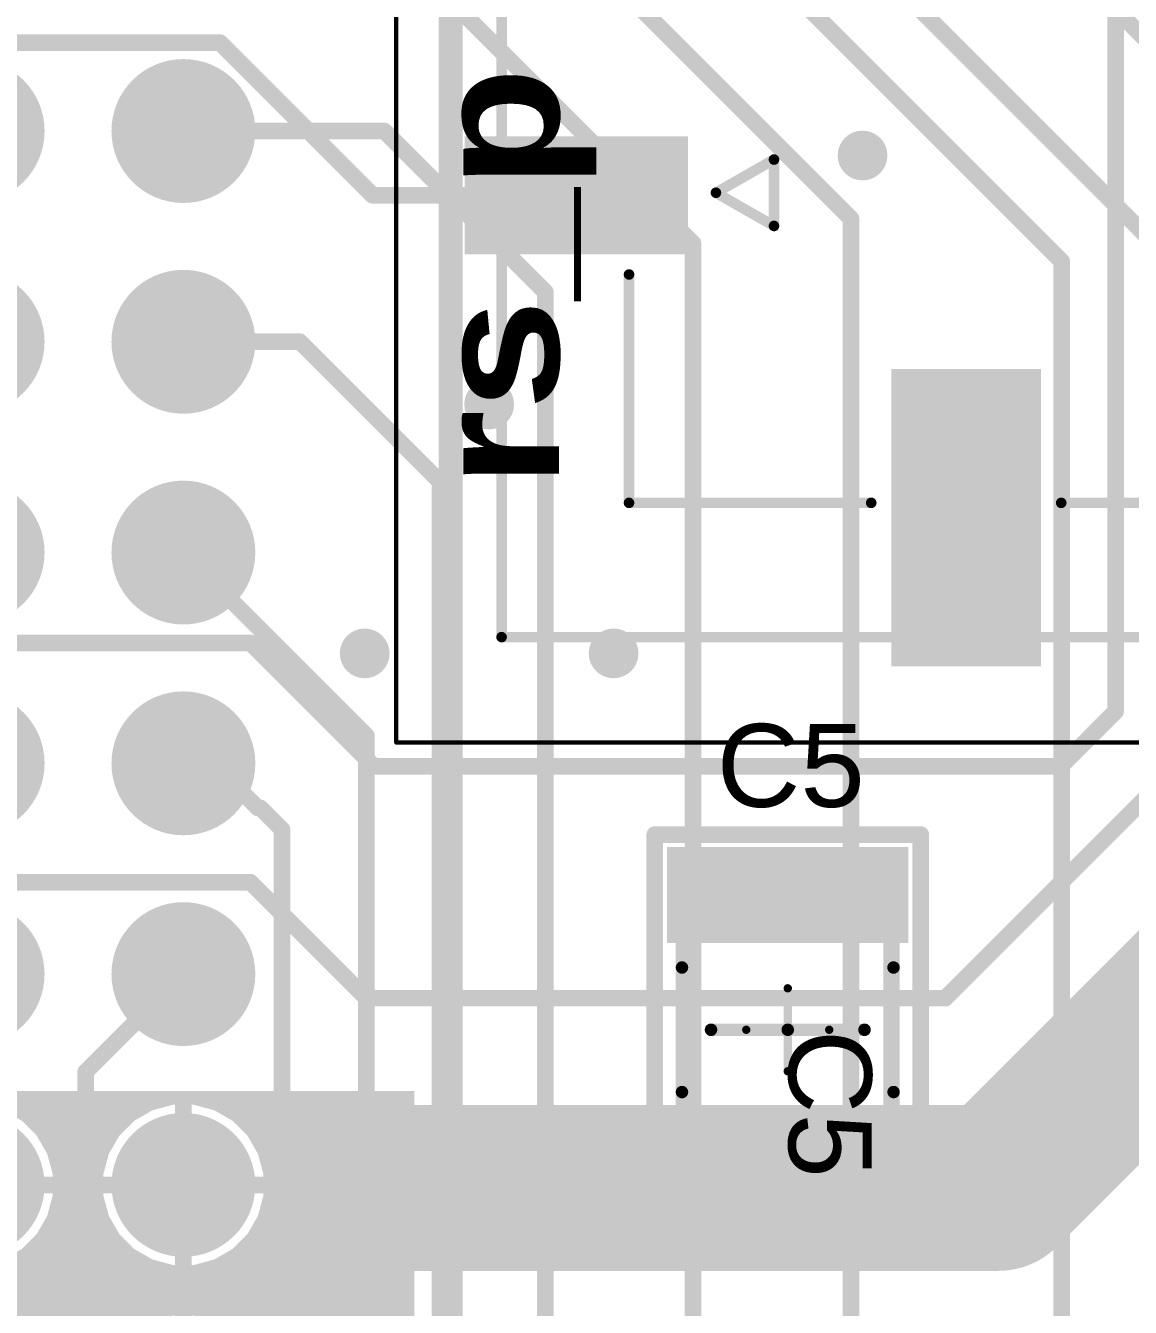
# Model space of a CAD drawing. Header units: inches. Extents: x 0 to 106, y 0 to 106.
# Drawn here: x 52.66 to 65.98, y 57.87 to 73.31 of the extents above; entities that cross this region are included whole.
import ezdxf

# ---------------------------------------------------------------- set-up
doc = ezdxf.new("R2010")
doc.units = ezdxf.units.IN
for name, color, linetype in [('Bottom Layer', 5, 'Continuous'), ('Bottom Solder', 6, 'Continuous'), ('Mechanical 13', 56, 'Continuous'), ('Mechanical 15', 56, 'Continuous'), ('Mechanical 16', 56, 'Continuous'), ('Mechanical 5', 56, 'Continuous'), ('Multi-Layer', 9, 'Continuous'), ('Pad Holes', 156, 'Continuous'), ('Top Layer', 1, 'Continuous'), ('Top Overlay', 2, 'Continuous'), ('Top Paste', 8, 'Continuous'), ('Top Solder', 216, 'Continuous'), ('Via Holes', 16, 'Continuous')]:
    doc.layers.add(name, color=color, linetype=linetype)
doc.styles.add('Arial', font='', dxfattribs={"height": 0.2})
doc.styles.add('Arial Black', font='', dxfattribs={"height": 0.2})
doc.styles.get('Arial').set_extended_font_data('Arial')
doc.styles.get('Arial Black').set_extended_font_data('Arial Black')

# ---------------------------------------------------------------- blocks, each defined once
blk = doc.blocks.new('IDC_40_M_____________1')
at = {"layer": 'Bottom Layer'}
h = blk.add_hatch(color=5, dxfattribs=at)
edge = h.paths.add_edge_path()
edge.add_arc((-16.51, 1.27), 0.765, 0, 360)
h = blk.add_hatch(color=5, dxfattribs=at)
edge = h.paths.add_edge_path()
edge.add_arc((-13.97, 1.27), 0.765, 0, 360)
h = blk.add_hatch(color=5, dxfattribs=at)
edge = h.paths.add_edge_path()
edge.add_arc((-11.43, 1.27), 0.765, 0, 360)
h = blk.add_hatch(color=5, dxfattribs=at)
edge = h.paths.add_edge_path()
edge.add_arc((-8.89, 1.27), 0.765, 0, 360)
h = blk.add_hatch(color=5, dxfattribs=at)
edge = h.paths.add_edge_path()
edge.add_arc((-6.35, 1.27), 0.765, 0, 360)
h = blk.add_hatch(color=5, dxfattribs=at)
edge = h.paths.add_edge_path()
edge.add_arc((-3.81, 1.27), 0.765, 0, 360)
h = blk.add_hatch(color=5, dxfattribs=at)
edge = h.paths.add_edge_path()
edge.add_arc((-16.51, -1.27), 0.765, 0, 360)
h = blk.add_hatch(color=5, dxfattribs=at)
edge = h.paths.add_edge_path()
edge.add_arc((-13.97, -1.27), 0.765, 0, 360)
h = blk.add_hatch(color=5, dxfattribs=at)
edge = h.paths.add_edge_path()
edge.add_arc((-11.43, -1.27), 0.765, 0, 360)
h = blk.add_hatch(color=5, dxfattribs=at)
edge = h.paths.add_edge_path()
edge.add_arc((-8.89, -1.27), 0.765, 0, 360)
h = blk.add_hatch(color=5, dxfattribs=at)
edge = h.paths.add_edge_path()
edge.add_arc((-6.35, -1.27), 0.765, 0, 360)
h = blk.add_hatch(color=5, dxfattribs=at)
edge = h.paths.add_edge_path()
edge.add_arc((-3.81, -1.27), 0.765, 0, 360)
at = {"layer": 'Bottom Solder'}
h = blk.add_hatch(color=6, dxfattribs=at)
edge = h.paths.add_edge_path()
edge.add_arc((-16.51, 1.27), 0.867, 0, 360)
h = blk.add_hatch(color=6, dxfattribs=at)
edge = h.paths.add_edge_path()
edge.add_arc((-13.97, 1.27), 0.867, 0, 360)
h = blk.add_hatch(color=6, dxfattribs=at)
edge = h.paths.add_edge_path()
edge.add_arc((-11.43, 1.27), 0.867, 0, 360)
h = blk.add_hatch(color=6, dxfattribs=at)
edge = h.paths.add_edge_path()
edge.add_arc((-8.89, 1.27), 0.867, 0, 360)
h = blk.add_hatch(color=6, dxfattribs=at)
edge = h.paths.add_edge_path()
edge.add_arc((-6.35, 1.27), 0.867, 0, 360)
h = blk.add_hatch(color=6, dxfattribs=at)
edge = h.paths.add_edge_path()
edge.add_arc((-3.81, 1.27), 0.867, 0, 360)
h = blk.add_hatch(color=6, dxfattribs=at)
edge = h.paths.add_edge_path()
edge.add_arc((-16.51, -1.27), 0.867, 0, 360)
h = blk.add_hatch(color=6, dxfattribs=at)
edge = h.paths.add_edge_path()
edge.add_arc((-13.97, -1.27), 0.867, 0, 360)
h = blk.add_hatch(color=6, dxfattribs=at)
edge = h.paths.add_edge_path()
edge.add_arc((-11.43, -1.27), 0.867, 0, 360)
h = blk.add_hatch(color=6, dxfattribs=at)
edge = h.paths.add_edge_path()
edge.add_arc((-8.89, -1.27), 0.867, 0, 360)
h = blk.add_hatch(color=6, dxfattribs=at)
edge = h.paths.add_edge_path()
edge.add_arc((-6.35, -1.27), 0.867, 0, 360)
h = blk.add_hatch(color=6, dxfattribs=at)
edge = h.paths.add_edge_path()
edge.add_arc((-3.81, -1.27), 0.867, 0, 360)
at = {"layer": 'Multi-Layer'}
h = blk.add_hatch(color=9, dxfattribs=at)
edge = h.paths.add_edge_path()
edge.add_arc((-16.51, 1.27), 0.765, 0, 360)
h = blk.add_hatch(color=9, dxfattribs=at)
edge = h.paths.add_edge_path()
edge.add_arc((-13.97, 1.27), 0.765, 0, 360)
h = blk.add_hatch(color=9, dxfattribs=at)
edge = h.paths.add_edge_path()
edge.add_arc((-11.43, 1.27), 0.765, 0, 360)
h = blk.add_hatch(color=9, dxfattribs=at)
edge = h.paths.add_edge_path()
edge.add_arc((-8.89, 1.27), 0.765, 0, 360)
h = blk.add_hatch(color=9, dxfattribs=at)
edge = h.paths.add_edge_path()
edge.add_arc((-6.35, 1.27), 0.765, 0, 360)
h = blk.add_hatch(color=9, dxfattribs=at)
edge = h.paths.add_edge_path()
edge.add_arc((-3.81, 1.27), 0.765, 0, 360)
h = blk.add_hatch(color=9, dxfattribs=at)
edge = h.paths.add_edge_path()
edge.add_arc((-16.51, -1.27), 0.765, 0, 360)
h = blk.add_hatch(color=9, dxfattribs=at)
edge = h.paths.add_edge_path()
edge.add_arc((-13.97, -1.27), 0.765, 0, 360)
h = blk.add_hatch(color=9, dxfattribs=at)
edge = h.paths.add_edge_path()
edge.add_arc((-11.43, -1.27), 0.765, 0, 360)
h = blk.add_hatch(color=9, dxfattribs=at)
edge = h.paths.add_edge_path()
edge.add_arc((-8.89, -1.27), 0.765, 0, 360)
h = blk.add_hatch(color=9, dxfattribs=at)
edge = h.paths.add_edge_path()
edge.add_arc((-6.35, -1.27), 0.765, 0, 360)
h = blk.add_hatch(color=9, dxfattribs=at)
edge = h.paths.add_edge_path()
edge.add_arc((-3.81, -1.27), 0.765, 0, 360)
at = {"layer": 'Pad Holes'}
h = blk.add_hatch(color=7, dxfattribs=at)
edge = h.paths.add_edge_path()
edge.add_arc((-16.51, -1.27), 0.51, 0, 360)
h = blk.add_hatch(color=7, dxfattribs=at)
edge = h.paths.add_edge_path()
edge.add_arc((-13.97, -1.27), 0.51, 0, 360)
h = blk.add_hatch(color=7, dxfattribs=at)
edge = h.paths.add_edge_path()
edge.add_arc((-11.43, -1.27), 0.51, 0, 360)
h = blk.add_hatch(color=7, dxfattribs=at)
edge = h.paths.add_edge_path()
edge.add_arc((-8.89, -1.27), 0.51, 0, 360)
h = blk.add_hatch(color=7, dxfattribs=at)
edge = h.paths.add_edge_path()
edge.add_arc((-6.35, -1.27), 0.51, 0, 360)
h = blk.add_hatch(color=7, dxfattribs=at)
edge = h.paths.add_edge_path()
edge.add_arc((-3.81, -1.27), 0.51, 0, 360)
at = {"layer": 'Top Layer'}
h = blk.add_hatch(color=1, dxfattribs=at)
edge = h.paths.add_edge_path()
edge.add_arc((-16.51, 1.27), 0.765, 0, 360)
h = blk.add_hatch(color=1, dxfattribs=at)
edge = h.paths.add_edge_path()
edge.add_arc((-13.97, 1.27), 0.765, 0, 360)
h = blk.add_hatch(color=1, dxfattribs=at)
edge = h.paths.add_edge_path()
edge.add_arc((-11.43, 1.27), 0.765, 0, 360)
h = blk.add_hatch(color=1, dxfattribs=at)
edge = h.paths.add_edge_path()
edge.add_arc((-8.89, 1.27), 0.765, 0, 360)
h = blk.add_hatch(color=1, dxfattribs=at)
edge = h.paths.add_edge_path()
edge.add_arc((-6.35, 1.27), 0.765, 0, 360)
h = blk.add_hatch(color=1, dxfattribs=at)
edge = h.paths.add_edge_path()
edge.add_arc((-3.81, 1.27), 0.765, 0, 360)
h = blk.add_hatch(color=1, dxfattribs=at)
edge = h.paths.add_edge_path()
edge.add_arc((-16.51, -1.27), 0.765, 0, 360)
h = blk.add_hatch(color=1, dxfattribs=at)
edge = h.paths.add_edge_path()
edge.add_arc((-13.97, -1.27), 0.765, 0, 360)
h = blk.add_hatch(color=1, dxfattribs=at)
edge = h.paths.add_edge_path()
edge.add_arc((-11.43, -1.27), 0.765, 0, 360)
h = blk.add_hatch(color=1, dxfattribs=at)
edge = h.paths.add_edge_path()
edge.add_arc((-8.89, -1.27), 0.765, 0, 360)
h = blk.add_hatch(color=1, dxfattribs=at)
edge = h.paths.add_edge_path()
edge.add_arc((-6.35, -1.27), 0.765, 0, 360)
h = blk.add_hatch(color=1, dxfattribs=at)
edge = h.paths.add_edge_path()
edge.add_arc((-3.81, -1.27), 0.765, 0, 360)
at = {"layer": 'Top Solder'}
h = blk.add_hatch(color=216, dxfattribs=at)
edge = h.paths.add_edge_path()
edge.add_arc((-16.51, 1.27), 0.867, 0, 360)
h = blk.add_hatch(color=216, dxfattribs=at)
edge = h.paths.add_edge_path()
edge.add_arc((-13.97, 1.27), 0.867, 0, 360)
h = blk.add_hatch(color=216, dxfattribs=at)
edge = h.paths.add_edge_path()
edge.add_arc((-11.43, 1.27), 0.867, 0, 360)
h = blk.add_hatch(color=216, dxfattribs=at)
edge = h.paths.add_edge_path()
edge.add_arc((-8.89, 1.27), 0.867, 0, 360)
h = blk.add_hatch(color=216, dxfattribs=at)
edge = h.paths.add_edge_path()
edge.add_arc((-6.35, 1.27), 0.867, 0, 360)
h = blk.add_hatch(color=216, dxfattribs=at)
edge = h.paths.add_edge_path()
edge.add_arc((-3.81, 1.27), 0.867, 0, 360)
h = blk.add_hatch(color=216, dxfattribs=at)
edge = h.paths.add_edge_path()
edge.add_arc((-16.51, -1.27), 0.867, 0, 360)
h = blk.add_hatch(color=216, dxfattribs=at)
edge = h.paths.add_edge_path()
edge.add_arc((-13.97, -1.27), 0.867, 0, 360)
h = blk.add_hatch(color=216, dxfattribs=at)
edge = h.paths.add_edge_path()
edge.add_arc((-11.43, -1.27), 0.867, 0, 360)
h = blk.add_hatch(color=216, dxfattribs=at)
edge = h.paths.add_edge_path()
edge.add_arc((-8.89, -1.27), 0.867, 0, 360)
h = blk.add_hatch(color=216, dxfattribs=at)
edge = h.paths.add_edge_path()
edge.add_arc((-6.35, -1.27), 0.867, 0, 360)
h = blk.add_hatch(color=216, dxfattribs=at)
edge = h.paths.add_edge_path()
edge.add_arc((-3.81, -1.27), 0.867, 0, 360)
at = {"layer": 'Mechanical 13'}
blk.add_lwpolyline([(29.25, -4.5, 0.127, 0.127, 0), (-29.21, -4.5, 0.127, 0.127, 0)], format="xyseb", dxfattribs=at)
at = {"layer": 'Mechanical 15'}
blk.add_lwpolyline([(29.25, -4.572, 0.127, 0.127, 0), (-29.25, -4.572, 0.127, 0.127, 0)], format="xyseb", dxfattribs=at)
at = {"layer": 'Top Overlay'}
blk.add_lwpolyline([(29.21, -4.445, 0.2, 0.2, 0), (-29.21, -4.445, 0.2, 0.2, 0)], format="xyseb", dxfattribs=at)
blk = doc.blocks.new('MOLEX_430450418_7')
at = {"layer": 'Top Layer'}
for points in [[(3.67, 0.825), (7.1, 0.825), (7.1, -0.825), (3.67, -0.825)], [(0.865, -3.43), (2.135, -3.43), (2.135, -5.97), (0.865, -5.97)]]:
    blk.add_hatch(color=1, dxfattribs=at).paths.add_polyline_path(points)
at = {"layer": 'Top Paste'}
for points in [[(3.67, 0.825), (7.1, 0.825), (7.1, -0.825), (3.67, -0.825)], [(0.865, -3.43), (2.135, -3.43), (2.135, -5.97), (0.865, -5.97)]]:
    blk.add_hatch(color=8, dxfattribs=at).paths.add_polyline_path(points)
at = {"layer": 'Top Solder'}
for points in [[(3.594, 0.901), (7.176, 0.901), (7.176, -0.901), (3.594, -0.901)], [(0.789, -3.354), (2.211, -3.354), (2.211, -6.046), (0.789, -6.046)]]:
    blk.add_hatch(color=216, dxfattribs=at).paths.add_polyline_path(points)
at = {"layer": 'Mechanical 13'}
for points in [[(6.825, -5.6, 0.127, 0.127, 0), (6.825, 5.6, 0.127, 0.127, 0)], [(1.87, -2.317, 0.127, 0.127, 0), (1.07, -2.317, 0.127, 0.127, 0)], [(1.47, -3.017, 0.127, 0.127, 0), (1.07, -2.317, 0.127, 0.127, 0)], [(1.47, -3.017, 0.127, 0.127, 0), (1.87, -2.317, 0.127, 0.127, 0)], [(6.825, -5.6, 0.127, 0.127, 0), (-6.825, -5.6, 0.127, 0.127, 0)]]:
    blk.add_lwpolyline(points, format="xyseb", dxfattribs=at)
for points in [[(1.038, -2.317, 0.0635, 0.0635, 1), (1.102, -2.317, 0.0635, 0.0635, 1)], [(1.038, -2.317, 0.0635, 0.0635, 1), (1.102, -2.317, 0.0635, 0.0635, 1)], [(1.838, -2.317, 0.0635, 0.0635, 1), (1.902, -2.317, 0.0635, 0.0635, 1)], [(1.838, -2.317, 0.0635, 0.0635, 1), (1.902, -2.317, 0.0635, 0.0635, 1)], [(1.438, -3.017, 0.0635, 0.0635, 1), (1.502, -3.017, 0.0635, 0.0635, 1)], [(1.438, -3.017, 0.0635, 0.0635, 1), (1.502, -3.017, 0.0635, 0.0635, 1)], [(6.793, -5.6, 0.0635, 0.0635, 1), (6.857, -5.6, 0.0635, 0.0635, 1)], [(6.793, -5.6, 0.0635, 0.0635, 1), (6.857, -5.6, 0.0635, 0.0635, 1)]]:
    blk.add_lwpolyline(points, format="xyseb", close=True, dxfattribs=at)
at = {"layer": 'Mechanical 15'}
for points in [[(8.095, -6.87, 0.05, 0.05, 0), (8.095, 6.87, 0.05, 0.05, 0)], [(8.095, -6.87, 0.05, 0.05, 0), (-8.095, -6.87, 0.05, 0.05, 0)]]:
    blk.add_lwpolyline(points, format="xyseb", dxfattribs=at)
blk.add_lwpolyline([(8.083, -6.87, 0.025, 0.025, 1), (8.108, -6.87, 0.025, 0.025, 1)], format="xyseb", close=True, dxfattribs=at)
blk.add_lwpolyline([(8.083, -6.87, 0.025, 0.025, 1), (8.108, -6.87, 0.025, 0.025, 1)], format="xyseb", close=True, dxfattribs=at)
at = {"layer": 'Top Overlay'}
for points in [[(5.207, 1.145, 0.127, 0.127, 0), (5.207, 3.683, 0.127, 0.127, 0)], [(5.207, -4.064, 0.127, 0.127, 0), (5.207, -1.145, 0.127, 0.127, 0)], [(1.87, -2.317, 0.127, 0.127, 0), (1.07, -2.317, 0.127, 0.127, 0)], [(1.47, -3.017, 0.127, 0.127, 0), (1.07, -2.317, 0.127, 0.127, 0)], [(1.47, -3.017, 0.127, 0.127, 0), (1.87, -2.317, 0.127, 0.127, 0)], [(5.207, -4.064, 0.127, 0.127, 0), (2.455, -4.064, 0.127, 0.127, 0)]]:
    blk.add_lwpolyline(points, format="xyseb", dxfattribs=at)
for points in [[(5.175, 1.145, 0.0635, 0.0635, 1), (5.239, 1.145, 0.0635, 0.0635, 1)], [(5.175, -1.145, 0.0635, 0.0635, 1), (5.239, -1.145, 0.0635, 0.0635, 1)], [(1.038, -2.317, 0.0635, 0.0635, 1), (1.102, -2.317, 0.0635, 0.0635, 1)], [(1.038, -2.317, 0.0635, 0.0635, 1), (1.102, -2.317, 0.0635, 0.0635, 1)], [(1.838, -2.317, 0.0635, 0.0635, 1), (1.902, -2.317, 0.0635, 0.0635, 1)], [(1.838, -2.317, 0.0635, 0.0635, 1), (1.902, -2.317, 0.0635, 0.0635, 1)], [(1.438, -3.017, 0.0635, 0.0635, 1), (1.502, -3.017, 0.0635, 0.0635, 1)], [(1.438, -3.017, 0.0635, 0.0635, 1), (1.502, -3.017, 0.0635, 0.0635, 1)], [(2.423, -4.064, 0.0635, 0.0635, 1), (2.487, -4.064, 0.0635, 0.0635, 1)], [(5.175, -4.064, 0.0635, 0.0635, 1), (5.239, -4.064, 0.0635, 0.0635, 1)], [(5.175, -4.064, 0.0635, 0.0635, 1), (5.239, -4.064, 0.0635, 0.0635, 1)]]:
    blk.add_lwpolyline(points, format="xyseb", close=True, dxfattribs=at)
blk = doc.blocks.new('1210C_23')
at = {"layer": 'Top Layer'}
for points in [[(-2.102, 1.353), (-1.148, 1.353), (-1.148, -1.353), (-2.102, -1.353)], [(1.148, 1.353), (2.102, 1.353), (2.102, -1.353), (1.148, -1.353)]]:
    blk.add_hatch(color=1, dxfattribs=at).paths.add_polyline_path(points)
at = {"layer": 'Top Paste'}
for points in [[(-2.102, 1.353), (-1.148, 1.353), (-1.148, -1.353), (-2.102, -1.353)], [(1.148, 1.353), (2.102, 1.353), (2.102, -1.353), (1.148, -1.353)]]:
    blk.add_hatch(color=8, dxfattribs=at).paths.add_polyline_path(points)
at = {"layer": 'Top Solder'}
for points in [[(-2.204, 1.455), (-1.046, 1.455), (-1.046, -1.455), (-2.204, -1.455)], [(1.046, 1.455), (2.204, 1.455), (2.204, -1.455), (1.046, -1.455)]]:
    blk.add_hatch(color=216, dxfattribs=at).paths.add_polyline_path(points)
at = {"layer": 'Mechanical 13'}
for points in [[(-1.6, -1.25, 0.2, 0.2, 0), (-1.6, 1.25, 0.2, 0.2, 0)], [(1.6, 1.25, 0.2, 0.2, 0), (-1.6, 1.25, 0.2, 0.2, 0)], [(1.6, -1.25, 0.2, 0.2, 0), (1.6, 1.25, 0.2, 0.2, 0)], [(1.6, -1.25, 0.2, 0.2, 0), (-1.6, -1.25, 0.2, 0.2, 0)]]:
    blk.add_lwpolyline(points, format="xyseb", dxfattribs=at)
for points in [[(-1.65, 1.25, 0.1, 0.1, 1), (-1.55, 1.25, 0.1, 0.1, 1)], [(-1.65, 1.25, 0.1, 0.1, 1), (-1.55, 1.25, 0.1, 0.1, 1)], [(1.55, 1.25, 0.1, 0.1, 1), (1.65, 1.25, 0.1, 0.1, 1)], [(1.55, 1.25, 0.1, 0.1, 1), (1.65, 1.25, 0.1, 0.1, 1)], [(-1.65, -1.25, 0.1, 0.1, 1), (-1.55, -1.25, 0.1, 0.1, 1)], [(-1.65, -1.25, 0.1, 0.1, 1), (-1.55, -1.25, 0.1, 0.1, 1)], [(1.55, -1.25, 0.1, 0.1, 1), (1.65, -1.25, 0.1, 0.1, 1)], [(1.55, -1.25, 0.1, 0.1, 1), (1.65, -1.25, 0.1, 0.1, 1)]]:
    blk.add_lwpolyline(points, format="xyseb", close=True, dxfattribs=at)
at = {"layer": 'Mechanical 15'}
for points in [[(-2.352, -1.603, 0.2, 0.2, 0), (-2.352, 1.603, 0.2, 0.2, 0)], [(2.352, 1.603, 0.2, 0.2, 0), (-2.352, 1.603, 0.2, 0.2, 0)], [(2.352, -1.603, 0.2, 0.2, 0), (2.352, 1.603, 0.2, 0.2, 0)], [(2.352, -1.603, 0.2, 0.2, 0), (-2.352, -1.603, 0.2, 0.2, 0)]]:
    blk.add_lwpolyline(points, format="xyseb", dxfattribs=at)
for points in [[(-2.402, 1.603, 0.1, 0.1, 1), (-2.302, 1.603, 0.1, 0.1, 1)], [(-2.402, 1.603, 0.1, 0.1, 1), (-2.302, 1.603, 0.1, 0.1, 1)], [(2.302, 1.603, 0.1, 0.1, 1), (2.402, 1.603, 0.1, 0.1, 1)], [(2.302, 1.603, 0.1, 0.1, 1), (2.402, 1.603, 0.1, 0.1, 1)], [(-2.402, -1.603, 0.1, 0.1, 1), (-2.302, -1.603, 0.1, 0.1, 1)], [(-2.402, -1.603, 0.1, 0.1, 1), (-2.302, -1.603, 0.1, 0.1, 1)], [(2.302, -1.603, 0.1, 0.1, 1), (2.402, -1.603, 0.1, 0.1, 1)], [(2.302, -1.603, 0.1, 0.1, 1), (2.402, -1.603, 0.1, 0.1, 1)]]:
    blk.add_lwpolyline(points, format="xyseb", close=True, dxfattribs=at)
at = {"layer": 'Mechanical 16'}
for points in [[(0, -0.5, 0.1, 0.1, 0), (0, 0.5, 0.1, 0.1, 0)], [(0.5, 0, 0.1, 0.1, 0), (-0.5, 0, 0.1, 0.1, 0)]]:
    blk.add_lwpolyline(points, format="xyseb", dxfattribs=at)
for points in [[(-0.025, 0.5, 0.05, 0.05, 1), (0.025, 0.5, 0.05, 0.05, 1)], [(-0.525, 0, 0.05, 0.05, 1), (-0.475, 0, 0.05, 0.05, 1)], [(0.475, 0, 0.05, 0.05, 1), (0.525, 0, 0.05, 0.05, 1)], [(-0.025, -0.5, 0.05, 0.05, 1), (0.025, -0.5, 0.05, 0.05, 1)]]:
    blk.add_lwpolyline(points, format="xyseb", close=True, dxfattribs=at)
at = {"layer": 'Mechanical 5'}
for points in [[(-2.352, -1.603, 0.2, 0.2, 0), (-2.352, 1.603, 0.2, 0.2, 0)], [(2.352, 1.603, 0.2, 0.2, 0), (-2.352, 1.603, 0.2, 0.2, 0)], [(2.352, -1.603, 0.2, 0.2, 0), (2.352, 1.603, 0.2, 0.2, 0)], [(2.352, -1.603, 0.2, 0.2, 0), (-2.352, -1.603, 0.2, 0.2, 0)]]:
    blk.add_lwpolyline(points, format="xyseb", dxfattribs=at)
for points in [[(-2.402, 1.603, 0.1, 0.1, 1), (-2.302, 1.603, 0.1, 0.1, 1)], [(-2.402, 1.603, 0.1, 0.1, 1), (-2.302, 1.603, 0.1, 0.1, 1)], [(2.302, 1.603, 0.1, 0.1, 1), (2.402, 1.603, 0.1, 0.1, 1)], [(2.302, 1.603, 0.1, 0.1, 1), (2.402, 1.603, 0.1, 0.1, 1)], [(-2.402, -1.603, 0.1, 0.1, 1), (-2.302, -1.603, 0.1, 0.1, 1)], [(-2.402, -1.603, 0.1, 0.1, 1), (-2.302, -1.603, 0.1, 0.1, 1)], [(2.302, -1.603, 0.1, 0.1, 1), (2.402, -1.603, 0.1, 0.1, 1)], [(2.302, -1.603, 0.1, 0.1, 1), (2.402, -1.603, 0.1, 0.1, 1)]]:
    blk.add_lwpolyline(points, format="xyseb", close=True, dxfattribs=at)
at = {"layer": 'Top Overlay'}
for points in [[(0.75, 1.275, 0.15, 0.15, 0), (-0.75, 1.275, 0.15, 0.15, 0)], [(0, 0, 0.15, 0.15, 0), (0, 0.925, 0.15, 0.15, 0)], [(0, -0.925, 0.15, 0.15, 0), (0, 0, 0.15, 0.15, 0)], [(0.75, -1.275, 0.15, 0.15, 0), (-0.75, -1.275, 0.15, 0.15, 0)]]:
    blk.add_lwpolyline(points, format="xyseb", dxfattribs=at)
for points in [[(-0.788, 1.275, 0.075, 0.075, 1), (-0.713, 1.275, 0.075, 0.075, 1)], [(0.713, 1.275, 0.075, 0.075, 1), (0.788, 1.275, 0.075, 0.075, 1)], [(-0.038, 0.925, 0.075, 0.075, 1), (0.038, 0.925, 0.075, 0.075, 1)], [(-0.038, 0, 0.075, 0.075, 1), (0.038, 0, 0.075, 0.075, 1)], [(-0.038, 0, 0.075, 0.075, 1), (0.038, 0, 0.075, 0.075, 1)], [(-0.038, -0.925, 0.075, 0.075, 1), (0.038, -0.925, 0.075, 0.075, 1)], [(-0.788, -1.275, 0.075, 0.075, 1), (-0.713, -1.275, 0.075, 0.075, 1)], [(0.713, -1.275, 0.075, 0.075, 1), (0.788, -1.275, 0.075, 0.075, 1)]]:
    blk.add_lwpolyline(points, format="xyseb", close=True, dxfattribs=at)
at = {"layer": 'Mechanical 5', "style": 'Arial'}
blk.add_text('C5', height=1, dxfattribs=at).set_placement((0, 0.011))

msp = doc.modelspace()

# ---------------------------------------------------------------- hatches: boundary and pattern name
at = {"layer": 'Bottom Layer'}
h = msp.add_hatch(color=5, dxfattribs=at)
edge = h.paths.add_edge_path()
edge.add_arc((62.75, 71.75), 0.3, 0, 360)
h = msp.add_hatch(color=5, dxfattribs=at)
edge = h.paths.add_edge_path()
edge.add_arc((58.25, 68.75), 0.3, 0, 360)
h = msp.add_hatch(color=5, dxfattribs=at)
edge = h.paths.add_edge_path()
edge.add_arc((56.75, 65.75), 0.3, 0, 360)
h = msp.add_hatch(color=5, dxfattribs=at)
edge = h.paths.add_edge_path()
edge.add_arc((59.75, 65.75), 0.3, 0, 360)
msp.add_hatch(color=5, dxfattribs=at).paths.add_polyline_path([(55.447, 58.656), (55.447, 57.494), (55.297, 57.438), (55.158, 57.577), (54.937, 57.704), (54.692, 57.77), (54.438, 57.77), (54.193, 57.704), (53.972, 57.577), (53.793, 57.398), (53.666, 57.177), (53.6, 56.932), (53.6, 56.678), (53.666, 56.433), (53.793, 56.212), (53.972, 56.033), (54.193, 55.906), (54.438, 55.84), (54.692, 55.84), (54.937, 55.906), (55.158, 56.033), (55.297, 56.172), (55.447, 56.116), (55.447, 54.954), (55.297, 54.898), (55.158, 55.037), (54.937, 55.164), (54.692, 55.23), (54.438, 55.23), (54.193, 55.164), (53.972, 55.037), (53.793, 54.858), (53.666, 54.637), (53.6, 54.392), (53.6, 54.138), (53.666, 53.893), (53.793, 53.672), (53.972, 53.493), (54.193, 53.366), (54.438, 53.3), (54.692, 53.3), (54.937, 53.366), (55.158, 53.493), (55.297, 53.632), (55.447, 53.576), (55.447, 52.69), (53.6, 52.69), (53.6, 50.76), (55.447, 50.76), (55.447, 49.709), (51.181, 49.709), (51.181, 49.709), (51.145, 49.702), (51.097, 49.725), (51.007, 49.812), (51.006, 49.815), (51.006, 51.26), (51.156, 51.3), (51.253, 51.132), (51.432, 50.953), (51.653, 50.826), (51.898, 50.76), (52.152, 50.76), (52.397, 50.826), (52.618, 50.953), (52.797, 51.132), (52.924, 51.353), (52.99, 51.598), (52.99, 51.852), (52.924, 52.097), (52.797, 52.318), (52.618, 52.497), (52.397, 52.624), (52.152, 52.69), (51.898, 52.69), (51.653, 52.624), (51.432, 52.497), (51.253, 52.318), (51.156, 52.15), (51.006, 52.19), (51.006, 53.8), (51.156, 53.84), (51.253, 53.672), (51.432, 53.493), (51.653, 53.366), (51.898, 53.3), (52.152, 53.3), (52.397, 53.366), (52.618, 53.493), (52.797, 53.672), (52.924, 53.893), (52.99, 54.138), (52.99, 54.392), (52.924, 54.637), (52.797, 54.858), (52.618, 55.037), (52.397, 55.164), (52.152, 55.23), (51.898, 55.23), (51.653, 55.164), (51.432, 55.037), (51.253, 54.858), (51.156, 54.69), (51.006, 54.73), (51.006, 56.34), (51.156, 56.38), (51.253, 56.212), (51.432, 56.033), (51.653, 55.906), (51.898, 55.84), (52.152, 55.84), (52.397, 55.906), (52.618, 56.033), (52.797, 56.212), (52.924, 56.433), (52.99, 56.678), (52.99, 56.932), (52.924, 57.177), (52.797, 57.398), (52.618, 57.577), (52.397, 57.704), (52.376, 57.71), (52.395, 57.86), (52.959, 57.86), (52.959, 57.86), (53.076, 57.883), (53.175, 57.95), (53.605, 58.379), (53.605, 58.379), (53.671, 58.478), (53.694, 58.595), (53.694, 58.639), (53.844, 58.701), (53.972, 58.573), (54.193, 58.446), (54.438, 58.38), (54.692, 58.38), (54.937, 58.446), (55.158, 58.573), (55.297, 58.712)])
at = {"layer": 'Top Layer'}
h = msp.add_hatch(color=1, dxfattribs=at)
edge = h.paths.add_edge_path()
edge.add_arc((62.75, 71.75), 0.3, 0, 360)
h = msp.add_hatch(color=1, dxfattribs=at)
edge = h.paths.add_edge_path()
edge.add_arc((58.25, 68.75), 0.3, 0, 360)
h = msp.add_hatch(color=1, dxfattribs=at)
edge = h.paths.add_edge_path()
edge.add_arc((56.75, 65.75), 0.3, 0, 360)
h = msp.add_hatch(color=1, dxfattribs=at)
edge = h.paths.add_edge_path()
edge.add_arc((59.75, 65.75), 0.3, 0, 360)
h = msp.add_hatch(color=1, dxfattribs=at)
h.paths.add_polyline_path([(57.35, 50.85), (55.53, 50.85), (55.53, 51.625), (54.565, 51.625), (53.6, 51.625), (53.6, 50.85), (52.727, 50.85), (52.665, 51), (52.797, 51.132), (52.924, 51.353), (52.99, 51.598), (52.99, 51.625), (52.025, 51.625), (51.06, 51.625), (51.06, 51.598), (51.126, 51.353), (51.253, 51.132), (51.385, 51), (51.323, 50.85), (49.376, 50.85), (49.376, 56.545), (49.381, 56.568), (49.381, 60.475), (57.35, 60.475)])
h.paths.add_polyline_path([(54.692, 60.31), (54.665, 60.31), (54.665, 59.445), (55.53, 59.445), (55.53, 59.472), (55.464, 59.717), (55.337, 59.938), (55.158, 60.117), (54.937, 60.244)], flags=0)
h.paths.add_polyline_path([(52.152, 60.31), (52.125, 60.31), (52.125, 59.445), (52.99, 59.445), (52.99, 59.472), (52.924, 59.717), (52.797, 59.938), (52.618, 60.117), (52.397, 60.244)], flags=0)
h.paths.add_polyline_path([(54.465, 60.31), (54.438, 60.31), (54.193, 60.244), (53.972, 60.117), (53.793, 59.938), (53.666, 59.717), (53.6, 59.472), (53.6, 59.445), (54.465, 59.445)], flags=0)
h.paths.add_polyline_path([(51.925, 60.31), (51.898, 60.31), (51.653, 60.244), (51.432, 60.117), (51.253, 59.938), (51.126, 59.717), (51.06, 59.472), (51.06, 59.445), (51.925, 59.445)], flags=0)
h.paths.add_polyline_path([(55.53, 59.245), (54.665, 59.245), (54.665, 58.38), (54.692, 58.38), (54.937, 58.446), (55.158, 58.573), (55.337, 58.752), (55.464, 58.973), (55.53, 59.218)], flags=0)
h.paths.add_polyline_path([(54.465, 59.245), (53.6, 59.245), (53.6, 59.218), (53.666, 58.973), (53.793, 58.752), (53.972, 58.573), (54.193, 58.446), (54.438, 58.38), (54.465, 58.38)], flags=0)
h.paths.add_polyline_path([(52.99, 59.245), (52.125, 59.245), (52.125, 58.38), (52.152, 58.38), (52.397, 58.446), (52.618, 58.573), (52.797, 58.752), (52.924, 58.973), (52.99, 59.218)], flags=0)
h.paths.add_polyline_path([(51.925, 59.245), (51.06, 59.245), (51.06, 59.218), (51.126, 58.973), (51.253, 58.752), (51.432, 58.573), (51.653, 58.446), (51.898, 58.38), (51.925, 58.38)], flags=0)
h.paths.add_polyline_path([(54.692, 57.77), (54.665, 57.77), (54.665, 56.905), (55.53, 56.905), (55.53, 56.932), (55.464, 57.177), (55.337, 57.398), (55.158, 57.577), (54.937, 57.704)], flags=0)
h.paths.add_polyline_path([(52.152, 57.77), (52.125, 57.77), (52.125, 56.905), (52.99, 56.905), (52.99, 56.932), (52.924, 57.177), (52.797, 57.398), (52.618, 57.577), (52.397, 57.704)], flags=0)
h.paths.add_polyline_path([(54.465, 57.77), (54.438, 57.77), (54.193, 57.704), (53.972, 57.577), (53.793, 57.398), (53.666, 57.177), (53.6, 56.932), (53.6, 56.905), (54.465, 56.905)], flags=0)
h.paths.add_polyline_path([(51.925, 57.77), (51.898, 57.77), (51.653, 57.704), (51.432, 57.577), (51.253, 57.398), (51.126, 57.177), (51.06, 56.932), (51.06, 56.905), (51.925, 56.905)], flags=0)
h.paths.add_polyline_path([(55.53, 56.705), (54.665, 56.705), (54.665, 55.84), (54.692, 55.84), (54.937, 55.906), (55.158, 56.033), (55.337, 56.212), (55.464, 56.433), (55.53, 56.678)], flags=0)
h.paths.add_polyline_path([(54.465, 56.705), (53.6, 56.705), (53.6, 56.678), (53.666, 56.433), (53.793, 56.212), (53.972, 56.033), (54.193, 55.906), (54.438, 55.84), (54.465, 55.84)], flags=0)
h.paths.add_polyline_path([(52.99, 56.705), (52.125, 56.705), (52.125, 55.84), (52.152, 55.84), (52.397, 55.906), (52.618, 56.033), (52.797, 56.212), (52.924, 56.433), (52.99, 56.678)], flags=0)
h.paths.add_polyline_path([(51.925, 56.705), (51.06, 56.705), (51.06, 56.678), (51.126, 56.433), (51.253, 56.212), (51.432, 56.033), (51.653, 55.906), (51.898, 55.84), (51.925, 55.84)], flags=0)
h.paths.add_polyline_path([(54.692, 55.23), (54.665, 55.23), (54.665, 54.365), (55.53, 54.365), (55.53, 54.392), (55.464, 54.637), (55.337, 54.858), (55.158, 55.037), (54.937, 55.164)], flags=0)
h.paths.add_polyline_path([(52.152, 55.23), (52.125, 55.23), (52.125, 54.365), (52.99, 54.365), (52.99, 54.392), (52.924, 54.637), (52.797, 54.858), (52.618, 55.037), (52.397, 55.164)], flags=0)
h.paths.add_polyline_path([(54.465, 55.23), (54.438, 55.23), (54.193, 55.164), (53.972, 55.037), (53.793, 54.858), (53.666, 54.637), (53.6, 54.392), (53.6, 54.365), (54.465, 54.365)], flags=0)
h.paths.add_polyline_path([(51.925, 55.23), (51.898, 55.23), (51.653, 55.164), (51.432, 55.037), (51.253, 54.858), (51.126, 54.637), (51.06, 54.392), (51.06, 54.365), (51.925, 54.365)], flags=0)
h.paths.add_polyline_path([(55.53, 54.165), (54.665, 54.165), (54.665, 53.3), (54.692, 53.3), (54.937, 53.366), (55.158, 53.493), (55.337, 53.672), (55.464, 53.893), (55.53, 54.138)], flags=0)
h.paths.add_polyline_path([(54.465, 54.165), (53.6, 54.165), (53.6, 54.138), (53.666, 53.893), (53.793, 53.672), (53.972, 53.493), (54.193, 53.366), (54.438, 53.3), (54.465, 53.3)], flags=0)
h.paths.add_polyline_path([(52.99, 54.165), (52.125, 54.165), (52.125, 53.3), (52.152, 53.3), (52.397, 53.366), (52.618, 53.493), (52.797, 53.672), (52.924, 53.893), (52.99, 54.138)], flags=0)
h.paths.add_polyline_path([(51.925, 54.165), (51.06, 54.165), (51.06, 54.138), (51.126, 53.893), (51.253, 53.672), (51.432, 53.493), (51.653, 53.366), (51.898, 53.3), (51.925, 53.3)], flags=0)
h.paths.add_polyline_path([(55.53, 52.69), (54.665, 52.69), (54.665, 51.825), (55.53, 51.825)], flags=0)
h.paths.add_polyline_path([(52.152, 52.69), (52.125, 52.69), (52.125, 51.825), (52.99, 51.825), (52.99, 51.852), (52.924, 52.097), (52.797, 52.318), (52.618, 52.497), (52.397, 52.624)], flags=0)
h.paths.add_polyline_path([(54.465, 52.69), (53.6, 52.69), (53.6, 51.825), (54.465, 51.825)], flags=0)
h.paths.add_polyline_path([(51.925, 52.69), (51.898, 52.69), (51.653, 52.624), (51.432, 52.497), (51.253, 52.318), (51.126, 52.097), (51.06, 51.852), (51.06, 51.825), (51.925, 51.825)], flags=0)
at = {"layer": 'Via Holes'}
h = msp.add_hatch(color=7, dxfattribs=at)
edge = h.paths.add_edge_path()
edge.add_arc((62.75, 71.75), 0.15, 0, 360)
h = msp.add_hatch(color=7, dxfattribs=at)
edge = h.paths.add_edge_path()
edge.add_arc((58.25, 68.75), 0.15, 0, 360)
h = msp.add_hatch(color=7, dxfattribs=at)
edge = h.paths.add_edge_path()
edge.add_arc((56.75, 65.75), 0.15, 0, 360)
h = msp.add_hatch(color=7, dxfattribs=at)
edge = h.paths.add_edge_path()
edge.add_arc((59.75, 65.75), 0.15, 0, 360)

# ---------------------------------------------------------------- linework, layer by layer
at = {"layer": 'Bottom Layer'}
for points in [[(54.565, 84.745, 0.2, 0.2, 0), (70.231, 69.079, 0.2, 0.2, 0)], [(54.747, 82.205, 0.2, 0.2, 0), (67.691, 69.261, 0.2, 0.2, 0)], [(55.869, 79.756, 0.2, 0.2, 0), (65.151, 70.474, 0.2, 0.2, 0)], [(56.511, 77.089, 0.2, 0.2, 0), (62.611, 70.989, 0.2, 0.2, 0)], [(56.815, 74.585, 0.2, 0.2, 0), (60.706, 70.694, 0.2, 0.2, 0)], [(54.565, 72.045, 0.2, 0.2, 0), (56.987, 72.045, 0.2, 0.2, 0)], [(56.987, 72.045, 0.2, 0.2, 0), (58.928, 70.104, 0.2, 0.2, 0)], [(62.611, 47.711, 0.2, 0.2, 0), (62.611, 70.989, 0.2, 0.2, 0)], [(60.706, 47.731, 0.2, 0.2, 0), (60.706, 70.694, 0.2, 0.2, 0)], [(65.151, 48.133, 0.2, 0.2, 0), (65.151, 70.474, 0.2, 0.2, 0)], [(58.928, 47.117, 0.2, 0.2, 0), (58.928, 70.104, 0.2, 0.2, 0)], [(54.565, 69.505, 0.2, 0.2, 0), (55.971, 69.505, 0.2, 0.2, 0)], [(55.971, 69.505, 0.2, 0.2, 0), (57.658, 67.818, 0.2, 0.2, 0)], [(57.658, 48.006, 0.2, 0.2, 0), (57.658, 67.818, 0.2, 0.2, 0)], [(54.565, 66.965, 0.2, 0.2, 0), (56.769, 64.761, 0.2, 0.2, 0)], [(56.769, 48.768, 0.2, 0.2, 0), (56.769, 64.761, 0.2, 0.2, 0)], [(54.565, 64.425, 0.2, 0.2, 0), (54.925, 64.425, 0.2, 0.2, 0)], [(54.925, 64.425, 0.2, 0.2, 0), (55.462, 63.888, 0.2, 0.2, 0)], [(55.462, 63.888, 0.2, 0.2, 0), (55.492, 63.888, 0.2, 0.2, 0)], [(55.492, 63.888, 0.2, 0.2, 0), (55.753, 63.627, 0.2, 0.2, 0)], [(55.753, 49.52, 0.2, 0.2, 0), (55.753, 63.627, 0.2, 0.2, 0)], [(53.388, 60.708, 0.2, 0.2, 0), (54.565, 61.885, 0.2, 0.2, 0)], [(53.388, 58.595, 0.2, 0.2, 0), (53.388, 60.708, 0.2, 0.2, 0)], [(52.959, 58.166, 0.2, 0.2, 0), (53.388, 58.595, 0.2, 0.2, 0)], [(51.88, 58.166, 0.2, 0.2, 0), (52.959, 58.166, 0.2, 0.2, 0)]]:
    msp.add_lwpolyline(points, format="xyseb", dxfattribs=at)
for points in [[(54.515, 72.045, 0.1, 0.1, 1), (54.615, 72.045, 0.1, 0.1, 1)], [(56.937, 72.045, 0.1, 0.1, 1), (57.037, 72.045, 0.1, 0.1, 1)], [(56.937, 72.045, 0.1, 0.1, 1), (57.037, 72.045, 0.1, 0.1, 1)], [(62.561, 70.989, 0.1, 0.1, 1), (62.661, 70.989, 0.1, 0.1, 1)], [(62.561, 70.989, 0.1, 0.1, 1), (62.661, 70.989, 0.1, 0.1, 1)], [(60.656, 70.694, 0.1, 0.1, 1), (60.756, 70.694, 0.1, 0.1, 1)], [(60.656, 70.694, 0.1, 0.1, 1), (60.756, 70.694, 0.1, 0.1, 1)], [(65.101, 70.474, 0.1, 0.1, 1), (65.201, 70.474, 0.1, 0.1, 1)], [(65.101, 70.474, 0.1, 0.1, 1), (65.201, 70.474, 0.1, 0.1, 1)], [(58.878, 70.104, 0.1, 0.1, 1), (58.978, 70.104, 0.1, 0.1, 1)], [(58.878, 70.104, 0.1, 0.1, 1), (58.978, 70.104, 0.1, 0.1, 1)], [(54.515, 69.505, 0.1, 0.1, 1), (54.615, 69.505, 0.1, 0.1, 1)], [(55.921, 69.505, 0.1, 0.1, 1), (56.021, 69.505, 0.1, 0.1, 1)], [(55.921, 69.505, 0.1, 0.1, 1), (56.021, 69.505, 0.1, 0.1, 1)], [(57.608, 67.818, 0.1, 0.1, 1), (57.708, 67.818, 0.1, 0.1, 1)], [(57.608, 67.818, 0.1, 0.1, 1), (57.708, 67.818, 0.1, 0.1, 1)], [(54.515, 66.965, 0.1, 0.1, 1), (54.615, 66.965, 0.1, 0.1, 1)], [(56.719, 64.761, 0.1, 0.1, 1), (56.819, 64.761, 0.1, 0.1, 1)], [(56.719, 64.761, 0.1, 0.1, 1), (56.819, 64.761, 0.1, 0.1, 1)], [(54.515, 64.425, 0.1, 0.1, 1), (54.615, 64.425, 0.1, 0.1, 1)], [(54.875, 64.425, 0.1, 0.1, 1), (54.975, 64.425, 0.1, 0.1, 1)], [(54.875, 64.425, 0.1, 0.1, 1), (54.975, 64.425, 0.1, 0.1, 1)], [(55.412, 63.888, 0.1, 0.1, 1), (55.512, 63.888, 0.1, 0.1, 1)], [(55.412, 63.888, 0.1, 0.1, 1), (55.512, 63.888, 0.1, 0.1, 1)], [(55.442, 63.888, 0.1, 0.1, 1), (55.542, 63.888, 0.1, 0.1, 1)], [(55.442, 63.888, 0.1, 0.1, 1), (55.542, 63.888, 0.1, 0.1, 1)], [(55.703, 63.627, 0.1, 0.1, 1), (55.803, 63.627, 0.1, 0.1, 1)], [(55.703, 63.627, 0.1, 0.1, 1), (55.803, 63.627, 0.1, 0.1, 1)], [(54.515, 61.885, 0.1, 0.1, 1), (54.615, 61.885, 0.1, 0.1, 1)], [(53.338, 60.708, 0.1, 0.1, 1), (53.438, 60.708, 0.1, 0.1, 1)], [(53.338, 60.708, 0.1, 0.1, 1), (53.438, 60.708, 0.1, 0.1, 1)], [(53.338, 58.595, 0.1, 0.1, 1), (53.438, 58.595, 0.1, 0.1, 1)], [(53.338, 58.595, 0.1, 0.1, 1), (53.438, 58.595, 0.1, 0.1, 1)], [(52.909, 58.166, 0.1, 0.1, 1), (53.009, 58.166, 0.1, 0.1, 1)], [(52.909, 58.166, 0.1, 0.1, 1), (53.009, 58.166, 0.1, 0.1, 1)]]:
    msp.add_lwpolyline(points, format="xyseb", close=True, dxfattribs=at)
at = {"layer": 'Top Layer'}
for points in [[(65.8, 65.05, 0.2, 0.2, 0), (65.8, 74.525, 0.2, 0.2, 0)], [(51.451, 73.11, 0.2, 0.2, 0), (55.006, 73.11, 0.2, 0.2, 0)], [(55.006, 73.11, 0.2, 0.2, 0), (56.845, 71.271, 0.2, 0.2, 0)], [(56.845, 71.271, 0.2, 0.2, 0), (59.3, 71.271, 0.2, 0.2, 0)], [(59.3, 71.271, 0.2, 0.2, 0), (59.816, 71.271, 0.2, 0.2, 0)], [(50.915, 65.875, 0.2, 0.2, 0), (55.375, 65.875, 0.2, 0.2, 0)], [(55.375, 65.875, 0.2, 0.2, 0), (56.861, 64.389, 0.2, 0.2, 0)], [(65.139, 64.389, 0.2, 0.2, 0), (65.8, 65.05, 0.2, 0.2, 0)], [(63.748, 61.595, 0.2, 0.2, 0), (66.7, 64.547, 0.2, 0.2, 0)], [(56.861, 64.389, 0.2, 0.2, 0), (65.139, 64.389, 0.2, 0.2, 0)], [(64.389, 59.309, 2, 2, 0), (68.475, 63.395, 2, 2, 0)], [(51.181, 62.992, 0.2, 0.2, 0), (55.372, 62.992, 0.2, 0.2, 0)], [(55.372, 62.992, 0.2, 0.2, 0), (56.769, 61.595, 0.2, 0.2, 0)], [(56.769, 61.595, 0.2, 0.2, 0), (63.748, 61.595, 0.2, 0.2, 0)], [(57.15, 59.309, 2, 2, 0), (64.389, 59.309, 2, 2, 0)]]:
    msp.add_lwpolyline(points, format="xyseb", dxfattribs=at)
for points in [[(54.956, 73.11, 0.1, 0.1, 1), (55.056, 73.11, 0.1, 0.1, 1)], [(54.956, 73.11, 0.1, 0.1, 1), (55.056, 73.11, 0.1, 0.1, 1)], [(56.795, 71.271, 0.1, 0.1, 1), (56.895, 71.271, 0.1, 0.1, 1)], [(56.795, 71.271, 0.1, 0.1, 1), (56.895, 71.271, 0.1, 0.1, 1)], [(59.25, 71.271, 0.1, 0.1, 1), (59.35, 71.271, 0.1, 0.1, 1)], [(59.25, 71.271, 0.1, 0.1, 1), (59.35, 71.271, 0.1, 0.1, 1)], [(59.766, 71.271, 0.1, 0.1, 1), (59.866, 71.271, 0.1, 0.1, 1)], [(55.325, 65.875, 0.1, 0.1, 1), (55.425, 65.875, 0.1, 0.1, 1)], [(55.325, 65.875, 0.1, 0.1, 1), (55.425, 65.875, 0.1, 0.1, 1)], [(65.75, 65.05, 0.1, 0.1, 1), (65.85, 65.05, 0.1, 0.1, 1)], [(65.75, 65.05, 0.1, 0.1, 1), (65.85, 65.05, 0.1, 0.1, 1)], [(56.811, 64.389, 0.1, 0.1, 1), (56.911, 64.389, 0.1, 0.1, 1)], [(56.811, 64.389, 0.1, 0.1, 1), (56.911, 64.389, 0.1, 0.1, 1)], [(65.089, 64.389, 0.1, 0.1, 1), (65.189, 64.389, 0.1, 0.1, 1)], [(65.089, 64.389, 0.1, 0.1, 1), (65.189, 64.389, 0.1, 0.1, 1)], [(55.322, 62.992, 0.1, 0.1, 1), (55.422, 62.992, 0.1, 0.1, 1)], [(55.322, 62.992, 0.1, 0.1, 1), (55.422, 62.992, 0.1, 0.1, 1)], [(56.719, 61.595, 0.1, 0.1, 1), (56.819, 61.595, 0.1, 0.1, 1)], [(56.719, 61.595, 0.1, 0.1, 1), (56.819, 61.595, 0.1, 0.1, 1)], [(63.698, 61.595, 0.1, 0.1, 1), (63.798, 61.595, 0.1, 0.1, 1)], [(63.698, 61.595, 0.1, 0.1, 1), (63.798, 61.595, 0.1, 0.1, 1)], [(56.65, 59.309, 1, 1, 1), (57.65, 59.309, 1, 1, 1)], [(63.889, 59.309, 1, 1, 1), (64.889, 59.309, 1, 1, 1)], [(63.889, 59.309, 1, 1, 1), (64.889, 59.309, 1, 1, 1)]]:
    msp.add_lwpolyline(points, format="xyseb", close=True, dxfattribs=at)

# ---------------------------------------------------------------- block references
for name, p, rotation in [('IDC_40_M_____________1', (53.295, 75.855), 90), ('MOLEX_430450418_7', (64, 72.771), 270), ('1210C_23', (61.849, 61.214), 270)]:
    msp.add_blockref(name, p, dxfattribs=dict(rotation=rotation))

# ---------------------------------------------------------------- texts
at = {"layer": 'Top Overlay', "style": 'Arial Black'}
msp.add_text('rs_p', height=1.5, rotation=90, dxfattribs=at).set_placement((59.091, 67.75))
at = {"layer": 'Top Overlay', "style": 'Arial'}
msp.add_text('C5', height=1, dxfattribs=at).set_placement((60.992, 63.9))

doc.saveas('drawing.dxf')
